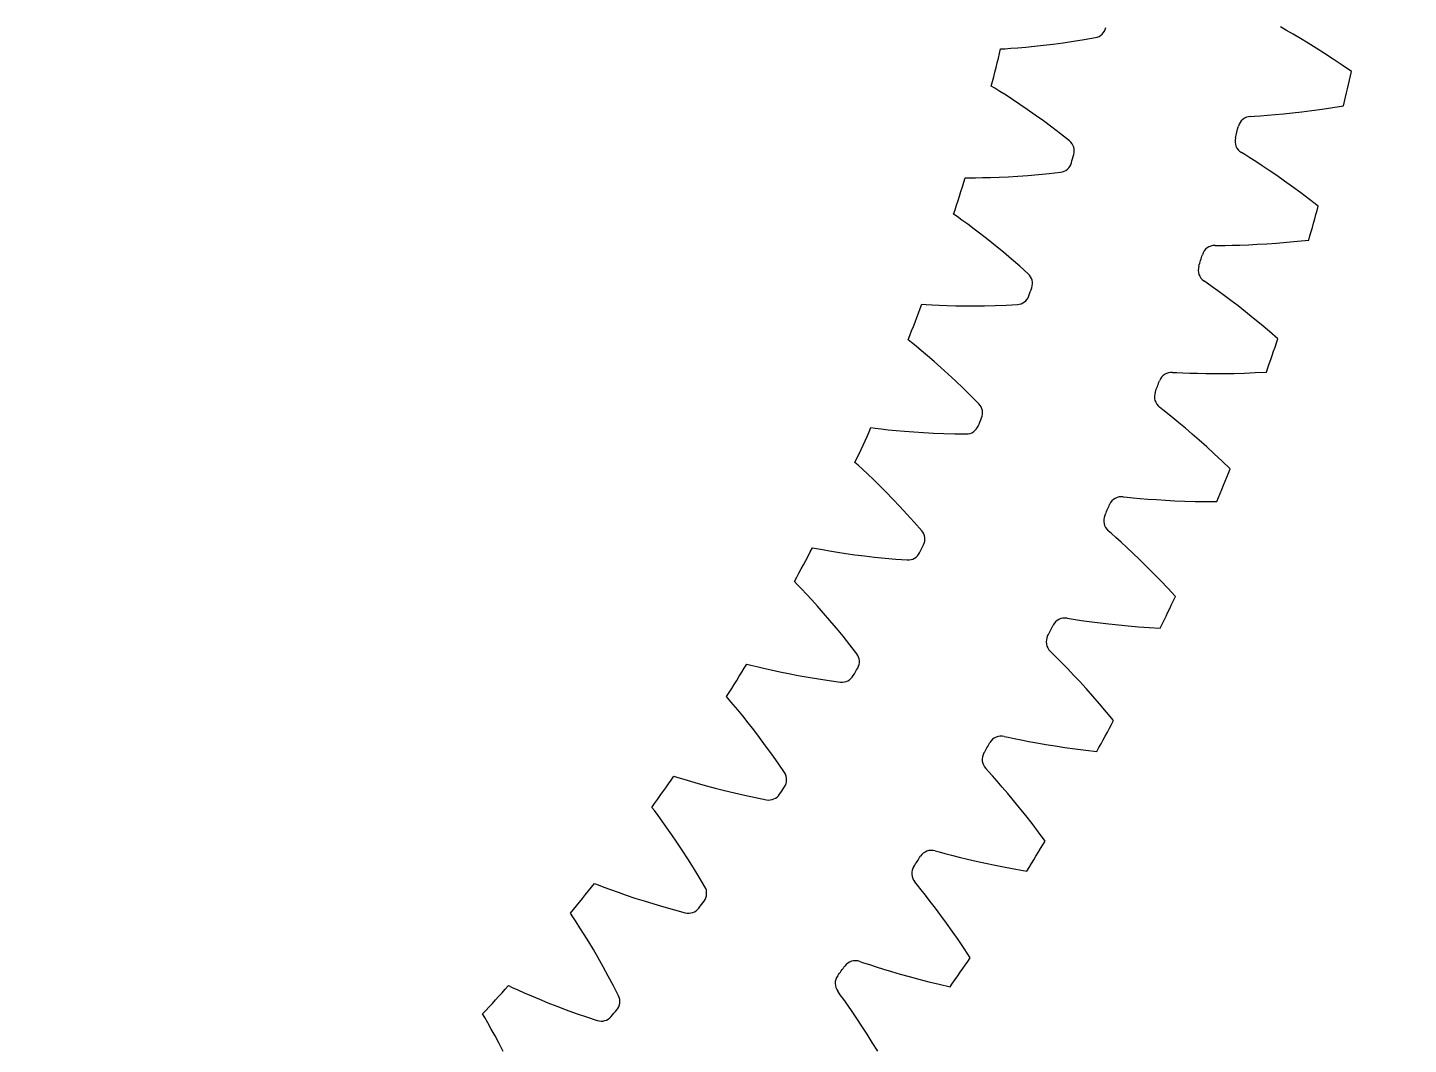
# Model space of a CAD drawing. Header units: millimetres. Extents: x -82 to 82, y -82 to 82.
# Drawn here: x 7.16 to 39, y -34.71 to -11.28 of the extents above; entities that cross this region are included whole.
import ezdxf

# ---------------------------------------------------------------- set-up
doc = ezdxf.new("R2010")
doc.units = ezdxf.units.MM

msp = doc.modelspace()

# ---------------------------------------------------------------- linework, layer by layer
at = {"layer": 'outer'}
msp.add_circle((0, 0), 82.428227, dxfattribs=at)
at = {"layer": 'thin_ring_external'}
for p, q in [((36.188757, -11.340977), (36.047957, -11.261586)), ((36.344203, -11.430634), (36.188757, -11.340977)), ((36.51138, -11.529381), (36.344203, -11.430634)), ((36.688406, -11.636536), (36.51138, -11.529381)), ((36.873936, -11.751669), (36.688406, -11.636536)), ((37.066951, -11.87449), (36.873936, -11.751669)), ((37.266643, -12.004798), (37.066951, -11.87449)), ((37.472351, -12.14245), (37.266643, -12.004798)), ((37.683518, -12.287343), (37.472351, -12.14245)), ((35.357096, -13.324425), (35.451508, -13.317455)), ((35.451508, -13.317455), (35.589194, -13.308675)), ((35.589194, -13.308675), (35.750409, -13.296968)), ((35.750409, -13.296968), (35.929251, -13.282226)), ((35.929251, -13.282226), (36.122582, -13.264271)), ((36.122582, -13.264271), (36.328408, -13.242914)), ((36.328408, -13.242914), (36.545329, -13.217973)), ((36.545329, -13.217973), (36.772301, -13.189273)), ((36.772301, -13.189273), (37.008506, -13.156652)), ((37.008506, -13.156652), (37.253286, -13.119957)), ((37.253286, -13.119957), (37.506094, -13.079043)), ((35.22708, -14.203701), (35.147365, -14.152636)), ((35.343992, -14.276954), (35.22708, -14.203701)), ((35.480205, -14.363981), (35.343992, -14.276954)), ((35.630475, -14.462065), (35.480205, -14.363981)), ((35.791959, -14.569871), (35.630475, -14.462065)), ((35.962813, -14.686616), (35.791959, -14.569871)), ((36.141719, -14.811794), (35.962813, -14.686616)), ((36.327675, -14.945061), (36.141719, -14.811794)), ((36.519885, -15.086172), (36.327675, -14.945061)), ((36.717698, -15.234947), (36.519885, -15.086172)), ((36.920563, -15.391253), (36.717698, -15.234947)), ((35.961044, -16.241617), (36.198688, -16.222057)), ((36.198688, -16.222057), (36.445117, -16.198902)), ((36.445117, -16.198902), (36.699795, -16.171977)), ((34.540543, -16.298603), (34.635196, -16.296844)), ((34.635196, -16.296844), (34.773156, -16.295663)), ((34.773156, -16.295663), (34.934772, -16.292854)), ((34.934772, -16.292854), (35.114154, -16.287986)), ((35.114154, -16.287986), (35.308181, -16.280709)), ((35.308181, -16.280709), (35.51487, -16.270723)), ((35.51487, -16.270723), (35.732836, -16.25777)), ((35.732836, -16.25777), (35.961044, -16.241617)), ((34.362287, -17.169382), (34.285506, -17.114003)), ((34.474986, -17.248963), (34.362287, -17.169382)), ((34.606198, -17.343362), (34.474986, -17.248963)), ((34.750837, -17.449575), (34.606198, -17.343362)), ((34.906137, -17.566113), (34.750837, -17.449575)), ((35.0703, -17.692093), (34.906137, -17.566113)), ((35.242039, -17.826937), (35.0703, -17.692093)), ((35.420371, -17.970245), (35.242039, -17.826937)), ((35.604516, -18.12173), (35.420371, -17.970245)), ((35.793832, -18.281176), (35.604516, -18.12173)), ((35.987779, -18.44842), (35.793832, -18.281176)), ((33.561389, -19.223282), (33.655995, -19.226741)), ((33.655995, -19.226741), (33.79381, -19.233161)), ((33.79381, -19.233161), (33.955336, -19.239259)), ((33.955336, -19.239259), (34.134714, -19.244281)), ((34.134714, -19.244281), (34.328847, -19.247703)), ((34.328847, -19.247703), (34.535773, -19.249119)), ((34.535773, -19.249119), (34.754121, -19.248192)), ((34.754121, -19.248192), (34.982872, -19.244635)), ((34.982872, -19.244635), (35.221233, -19.238197)), ((35.221233, -19.238197), (35.468564, -19.228652)), ((35.468564, -19.228652), (35.724338, -19.215797)), ((33.335435, -20.082919), (33.261821, -20.023394)), ((33.443579, -20.168588), (33.335435, -20.082919)), ((33.569391, -20.270071), (33.443579, -20.168588)), ((33.707959, -20.384092), (33.569391, -20.270071)), ((33.856604, -20.509008), (33.707959, -20.384092)), ((34.013578, -20.643839), (33.856604, -20.509008)), ((34.177627, -20.787939), (34.013578, -20.643839)), ((34.347794, -20.940854), (34.177627, -20.787939)), ((34.523314, -21.102253), (34.347794, -20.940854)), ((34.70356, -21.271886), (34.523314, -21.102253)), ((34.887998, -21.44956), (34.70356, -21.271886)), ((32.422608, -22.089581), (32.51688, -22.098246)), ((32.51688, -22.098246), (32.654132, -22.112248)), ((32.654132, -22.112248), (32.815076, -22.127235)), ((32.815076, -22.127235), (32.993905, -22.142131)), ((32.993905, -22.142131), (33.187555, -22.156242)), ((33.187555, -22.156242), (33.394089, -22.169055)), ((33.394089, -22.169055), (33.612157, -22.180158)), ((33.612157, -22.180158), (33.840756, -22.189208)), ((33.840756, -22.189208), (34.079109, -22.19591)), ((34.079109, -22.19591), (34.326591, -22.200005)), ((34.326591, -22.200005), (34.582685, -22.201259)), ((32.149641, -22.935465), (32.079418, -22.871976)), ((32.252902, -23.026962), (32.149641, -22.935465)), ((32.372932, -23.135222), (32.252902, -23.026962)), ((32.505009, -23.256702), (32.372932, -23.135222)), ((32.646546, -23.389617), (32.505009, -23.256702)), ((32.795854, -23.532891), (32.646546, -23.389617)), ((32.951717, -23.685809), (32.795854, -23.532891)), ((33.113201, -23.847866), (32.951717, -23.685809)), ((33.279564, -24.018689), (33.113201, -23.847866)), ((33.450191, -24.197994), (33.279564, -24.018689)), ((33.624562, -24.385558), (33.450191, -24.197994)), ((31.127658, -24.888795), (31.221309, -24.90264)), ((31.221309, -24.90264), (31.357582, -24.924182)), ((31.357582, -24.924182), (31.517456, -24.948012)), ((31.517456, -24.948012), (31.695193, -24.972736)), ((31.695193, -24.972736), (31.887771, -24.997494)), ((31.887771, -24.997494), (32.093285, -25.021665)), ((32.093285, -25.021665), (32.310411, -25.044764)), ((32.310411, -25.044764), (32.538165, -25.066393)), ((32.538165, -25.066393), (32.775787, -25.086215)), ((32.775787, -25.086215), (33.022667, -25.103937)), ((33.022667, -25.103937), (33.278302, -25.119297)), ((30.808508, -25.718357), (30.741889, -25.651096)), ((30.906571, -25.815403), (30.808508, -25.718357)), ((31.020456, -25.930111), (30.906571, -25.815403)), ((31.14564, -26.058683), (31.020456, -25.930111)), ((31.27964, -26.199193), (31.14564, -26.058683)), ((31.420829, -26.350475), (31.27964, -26.199193)), ((31.568031, -26.511747), (31.420829, -26.350475)), ((31.720343, -26.682453), (31.568031, -26.511747)), ((31.877043, -26.862181), (31.720343, -26.682453)), ((32.037533, -27.050613), (31.877043, -26.862181)), ((32.201307, -27.247498), (32.037533, -27.050613)), ((29.680472, -27.612422), (29.773218, -27.631405)), ((29.773218, -27.631405), (29.908097, -27.660421)), ((29.908097, -27.660421), (30.066416, -27.693022)), ((30.066416, -27.693022), (30.242521, -27.7275)), ((30.242521, -27.7275), (30.433443, -27.762829)), ((30.433443, -27.762829), (30.637314, -27.798284)), ((30.637314, -27.798284), (30.852837, -27.833309)), ((30.852837, -27.833309), (31.079053, -27.867452)), ((31.079053, -27.867452), (31.315223, -27.900334)), ((31.315223, -27.900334), (31.560751, -27.931629)), ((31.560751, -27.931629), (31.815153, -27.961049)), ((29.316108, -28.423144), (29.253295, -28.352314)), ((29.408676, -28.525444), (29.316108, -28.423144)), ((29.516069, -28.646251), (29.408676, -28.525444)), ((29.63398, -28.781524), (29.516069, -28.646251)), ((29.760037, -28.929203), (29.63398, -28.781524)), ((29.892677, -29.088032), (29.760037, -28.929203)), ((30.030771, -29.257168), (29.892677, -29.088032)), ((30.173448, -29.436006), (30.030771, -29.257168)), ((30.32001, -29.624094), (30.173448, -29.436006)), ((30.469876, -29.821081), (30.32001, -29.624094)), ((30.622555, -30.026689), (30.469876, -29.821081)), ((28.085445, -30.252191), (28.177005, -30.276254)), ((28.177005, -30.276254), (28.310081, -30.312657)), ((28.310081, -30.312657), (28.466363, -30.35393)), ((28.466363, -30.35393), (28.640301, -30.398057)), ((28.640301, -30.398057), (28.828987, -30.443849)), ((28.828987, -30.443849), (29.030595, -30.490482)), ((29.030595, -30.490482), (29.243861, -30.537326)), ((29.243861, -30.537326), (29.467854, -30.583879)), ((29.467854, -30.583879), (29.701853, -30.629721)), ((29.701853, -30.629721), (29.945285, -30.674494)), ((29.945285, -30.674494), (30.197679, -30.717883)), ((27.676973, -31.04161), (27.618158, -30.967428)), ((27.763765, -31.148854), (27.676973, -31.04161)), ((27.86434, -31.275394), (27.763765, -31.148854)), ((27.974621, -31.416957), (27.86434, -31.275394)), ((28.09235, -31.571356), (27.974621, -31.416957)), ((28.21604, -31.737251), (28.09235, -31.571356)), ((28.344607, -31.913737), (28.21604, -31.737251)), ((28.477215, -32.100163), (28.344607, -31.913737)), ((28.613193, -32.296039), (28.477215, -32.100163)), ((28.75198, -32.500982), (28.613193, -32.296039)), ((28.893101, -32.714689), (28.75198, -32.500982)), ((26.347421, -32.800086), (26.437516, -32.829156)), ((26.437516, -32.829156), (26.568385, -32.872834)), ((26.568385, -32.872834), (26.722156, -32.922654)), ((26.722156, -32.922654), (26.893399, -32.976295)), ((26.893399, -32.976295), (27.079276, -33.032413)), ((27.079276, -33.032413), (27.278009, -33.09008)), ((27.278009, -33.09008), (27.488371, -33.148602)), ((27.488371, -33.148602), (27.709459, -33.207423)), ((27.709459, -33.207423), (27.940577, -33.266086)), ((27.940577, -33.266086), (28.181173, -33.324201)), ((28.181173, -33.324201), (28.430794, -33.381429)), ((25.896082, -33.565804), (25.841443, -33.488494)), ((25.976835, -33.677667), (25.896082, -33.565804)), ((26.070286, -33.809555), (25.976835, -33.677667)), ((26.172601, -33.956977), (26.070286, -33.809555)), ((26.281646, -34.117627), (26.172601, -33.956977)), ((26.396009, -34.290084), (26.281646, -34.117627)), ((26.514658, -34.473385), (26.396009, -34.290084)), ((26.636796, -34.666833), (26.514658, -34.473385)), ((26.761777, -34.869902), (26.636796, -34.666833))]:
    msp.add_line(p, q, dxfattribs=at)
for centre, radius, start, end in [((-19, 0), 58, 346.967674, 347.769168), ((35.368961, -13.62419), 0.3, 92.266607, 165.932071), ((-19, 0), 55.75, 345.646876, 345.932071), ((35.300472, -13.894647), 0.3, 165.646876, 239.312341), ((-19, 0), 58, 343.80978, 344.611273), ((-19, 0), 55.75, 342.488981, 342.774177), ((34.535877, -16.598567), 0.3, 89.108712, 162.774177), ((34.452593, -16.86484), 0.3, 162.488981, 236.154446), ((-19, 0), 58, 340.651885, 341.453378), ((-19, 0), 55.75, 339.331087, 339.616282), ((33.540205, -19.522534), 0.3, 85.950817, 159.616282), ((33.44238, -19.783815), 0.3, 159.331087, 232.996551), ((-19, 0), 58, 337.49399, 338.295483), ((-19, 0), 55.75, 336.173192, 336.458387), ((32.384971, -22.387211), 0.3, 82.792922, 156.458387), ((32.272901, -22.642707), 0.3, 156.173192, 229.838657), ((-19, 0), 58, 334.336096, 335.137589), ((-19, 0), 55.75, 333.015297, 333.300492), ((31.073683, -25.1839), 0.3, 79.635028, 153.300492), ((30.947708, -25.432833), 0.3, 153.015297, 226.680762), ((-19, 0), 58, 331.178201, 331.979694), ((29.610322, -27.904105), 0.3, 76.477133, 150.142598), ((29.470825, -28.145721), 0.3, 149.857402, 223.522867), ((-19, 0), 55.75, 329.857402, 330.142598), ((27.999333, -30.539567), 0.3, 73.319238, 146.984703), ((-19, 0), 58, 328.020306, 328.821799), ((-19, 0), 55.75, 326.699508, 326.984703), ((27.846738, -30.773132), 0.3, 146.699508, 220.364972), ((26.245609, -33.082281), 0.3, 70.161343, 143.826808), ((-19, 0), 58, 324.862411, 325.663904), ((-19, 0), 55.75, 323.541613, 323.826808), ((26.080379, -33.307085), 0.3, 143.541613, 217.207078)]:
    msp.add_arc(centre, radius, start, end, dxfattribs=at)
at = {"layer": 'thin_ring_internal'}
for p, q in [((29.595678, -11.766908), (29.69121, -11.761656)), ((29.69121, -11.761656), (29.831153, -11.752831)), ((29.831153, -11.752831), (29.995056, -11.740828)), ((29.995056, -11.740828), (30.176928, -11.72547)), ((30.176928, -11.72547), (30.373589, -11.706523)), ((30.373589, -11.706523), (30.583015, -11.683757)), ((30.583015, -11.683757), (30.803785, -11.656954)), ((30.803785, -11.656954), (31.034839, -11.625911)), ((31.034839, -11.625911), (31.275344, -11.590441)), ((31.275344, -11.590441), (31.524629, -11.550366)), ((31.524629, -11.550366), (31.781909, -11.50652)), ((29.461913, -12.673335), (29.380233, -12.623513)), ((29.58103, -12.747317), (29.461913, -12.673335)), ((29.719752, -12.835432), (29.58103, -12.747317)), ((29.872718, -12.935006), (29.719752, -12.835432)), ((30.037015, -13.044738), (29.872718, -12.935006)), ((30.210751, -13.163873), (30.037015, -13.044738)), ((30.392572, -13.291931), (30.210751, -13.163873)), ((30.581447, -13.42859), (30.392572, -13.291931)), ((30.776554, -13.573622), (30.581447, -13.42859)), ((30.977218, -13.726863), (30.776554, -13.573622)), ((31.183141, -13.887209), (30.977218, -13.726863)), ((30.46647, -14.663453), (30.717749, -14.638801)), ((30.717749, -14.638801), (30.97724, -14.610877)), ((28.779126, -14.736184), (28.8748, -14.736823)), ((28.8748, -14.736823), (29.015022, -14.73663)), ((29.015022, -14.73663), (29.179352, -14.73474)), ((29.179352, -14.73474), (29.361825, -14.730607)), ((29.361825, -14.730607), (29.55928, -14.723802)), ((29.55928, -14.723802), (29.76971, -14.713972)), ((29.76971, -14.713972), (29.991711, -14.700811)), ((29.991711, -14.700811), (30.224237, -14.684051)), ((30.224237, -14.684051), (30.46647, -14.663453)), ((28.589815, -15.632657), (28.511357, -15.577901)), ((28.704151, -15.713831), (28.589815, -15.632657)), ((28.837186, -15.81032), (28.704151, -15.713831)), ((28.983732, -15.919122), (28.837186, -15.81032)), ((29.140962, -16.038759), (28.983732, -15.919122)), ((29.307034, -16.168363), (29.140962, -16.038759)), ((29.480627, -16.307372), (29.307034, -16.168363)), ((29.660731, -16.455399), (29.480627, -16.307372)), ((29.84654, -16.612167), (29.660731, -16.455399)), ((30.037389, -16.77747), (29.84654, -16.612167)), ((30.233051, -16.950189), (30.037389, -16.77747)), ((27.781332, -17.64956), (27.876785, -17.656088)), ((27.876785, -17.656088), (28.016753, -17.664527)), ((28.016753, -17.664527), (28.180888, -17.672757)), ((28.180888, -17.672757), (28.363269, -17.679865)), ((28.363269, -17.679865), (28.560768, -17.685229)), ((28.560768, -17.685229), (28.771404, -17.688372)), ((28.771404, -17.688372), (28.993795, -17.688902)), ((28.993795, -17.688902), (29.226912, -17.686489)), ((29.226912, -17.686489), (29.469953, -17.680842)), ((29.469953, -17.680842), (29.722273, -17.671706)), ((29.722273, -17.671706), (29.982991, -17.659809)), ((27.537192, -18.532679), (27.462253, -18.473197)), ((27.646314, -18.620738), (27.537192, -18.532679)), ((27.773157, -18.725233), (27.646314, -18.620738)), ((27.912727, -18.84285), (27.773157, -18.725233)), ((28.062294, -18.97194), (27.912727, -18.84285)), ((28.220073, -19.111522), (28.062294, -18.97194)), ((28.384779, -19.260954), (28.220073, -19.111522)), ((28.555428, -19.419787), (28.384779, -19.260954)), ((28.731234, -19.587696), (28.555428, -19.419787)), ((28.911545, -19.764435), (28.731234, -19.587696)), ((29.096203, -19.948871), (28.911545, -19.764435)), ((26.60608, -20.495986), (26.700951, -20.508378)), ((26.700951, -20.508378), (26.840133, -20.525417)), ((26.840133, -20.525417), (27.00345, -20.543736)), ((27.00345, -20.543736), (27.185048, -20.562058)), ((27.185048, -20.562058), (27.381842, -20.57957)), ((27.381842, -20.57957), (27.591885, -20.595674)), ((27.591885, -20.595674), (27.813822, -20.609894)), ((27.813822, -20.609894), (28.046645, -20.621836)), ((28.046645, -20.621836), (28.289573, -20.631162)), ((28.289573, -20.631162), (28.541976, -20.637576)), ((28.541976, -20.637576), (28.802932, -20.641751)), ((26.308038, -21.362401), (26.236903, -21.298418)), ((26.411532, -21.45701), (26.308038, -21.362401)), ((26.531701, -21.569116), (26.411532, -21.45701)), ((26.663766, -21.695102), (26.531701, -21.569116)), ((26.805102, -21.833154), (26.663766, -21.695102)), ((26.953989, -21.982184), (26.805102, -21.833154)), ((27.109184, -22.141472), (26.953989, -21.982184)), ((27.269731, -22.31051), (27.109184, -22.141472)), ((27.434867, -22.488923), (27.269731, -22.31051)), ((27.603956, -22.676426), (27.434867, -22.488923)), ((27.77691, -22.871881), (27.603956, -22.676426)), ((25.257829, -23.264664), (25.351757, -23.282872)), ((25.351757, -23.282872), (25.489626, -23.308447)), ((25.489626, -23.308447), (25.651506, -23.336786)), ((25.651506, -23.336786), (25.831632, -23.366252)), ((25.831632, -23.366252), (26.026974, -23.395846)), ((26.026974, -23.395846), (26.235627, -23.424849)), ((26.235627, -23.424849), (26.456268, -23.452705)), ((26.456268, -23.452705), (26.687914, -23.478957)), ((26.687914, -23.478957), (26.929807, -23.50322)), ((26.929807, -23.50322), (27.181337, -23.52516)), ((27.181337, -23.52516), (27.441541, -23.545393)), ((24.907015, -24.111087), (24.839954, -24.042847)), ((25.004488, -24.211888), (24.907015, -24.111087)), ((25.117528, -24.331179), (25.004488, -24.211888)), ((25.241586, -24.465056), (25.117528, -24.331179)), ((25.374156, -24.611547), (25.241586, -24.465056)), ((25.513586, -24.769461), (25.374156, -24.611547)), ((25.658681, -24.938), (25.513586, -24.769461)), ((25.808518, -25.116601), (25.658681, -24.938)), ((25.962357, -25.304841), (25.808518, -25.116601)), ((26.119583, -25.502398), (25.962357, -25.304841)), ((26.280176, -25.708129), (26.119583, -25.502398)), ((23.741693, -25.94509), (23.834321, -25.969047)), ((23.834321, -25.969047), (23.970355, -26.003061)), ((23.970355, -26.003061), (24.130183, -26.041311)), ((24.130183, -26.041311), (24.308153, -26.08181)), ((24.308153, -26.08181), (24.501303, -26.123373)), ((24.501303, -26.123373), (24.707775, -26.165166)), ((24.707775, -26.165166), (24.926282, -26.206552)), ((24.926282, -26.206552), (25.155873, -26.247014)), ((25.155873, -26.247014), (25.395814, -26.286123)), ((25.395814, -26.286123), (25.645516, -26.323506)), ((25.645516, -26.323506), (25.903981, -26.359718)), ((23.339437, -26.768312), (23.276704, -26.696072)), ((23.430521, -26.874923), (23.339437, -26.768312)), ((23.536002, -27.000946), (23.430521, -26.874923)), ((23.651584, -27.142206), (23.536002, -27.000946)), ((23.774884, -27.29658), (23.651584, -27.142206)), ((23.904328, -27.462778), (23.774884, -27.29658)), ((24.038772, -27.63993), (23.904328, -27.462778)), ((24.17733, -27.827416), (24.038772, -27.63993)), ((24.319289, -28.02477), (24.17733, -27.827416)), ((24.464055, -28.231631), (24.319289, -28.02477)), ((24.611679, -28.446858), (24.464055, -28.231631)), ((22.063423, -28.527098), (22.154401, -28.556712)), ((22.154401, -28.556712), (22.288082, -28.599035)), ((22.288082, -28.599035), (22.445253, -28.647052)), ((22.445253, -28.647052), (22.620392, -28.69843)), ((22.620392, -28.69843), (22.810617, -28.751805)), ((22.810617, -28.751805), (23.014125, -28.80623)), ((23.014125, -28.80623), (23.229669, -28.860988)), ((23.229669, -28.860988), (23.456334, -28.915508)), ((23.456334, -28.915508), (23.693412, -28.969313)), ((23.693412, -28.969313), (23.940339, -29.021997)), ((21.611252, -29.323995), (21.553085, -29.248031)), ((23.940339, -29.021997), (24.196085, -29.074052)), ((21.695599, -29.436011), (21.611252, -29.323995)), ((21.793123, -29.568289), (21.695599, -29.436011)), ((21.899789, -29.716396), (21.793123, -29.568289)), ((22.013352, -29.878068), (21.899789, -29.716396)), ((22.132319, -30.051919), (22.013352, -29.878068)), ((22.255602, -30.237012), (22.132319, -30.051919)), ((22.382356, -30.432672), (22.255602, -30.237012)), ((22.511896, -30.63839), (22.382356, -30.432672)), ((22.643653, -30.853772), (22.511896, -30.63839)), ((22.777747, -31.077678), (22.643653, -30.853772)), ((20.229385, -31.000893), (20.318367, -31.036051)), ((20.318367, -31.036051), (20.44919, -31.086524)), ((20.44919, -31.086524), (20.603106, -31.144125)), ((20.603106, -31.144125), (20.77475, -31.206188)), ((20.77475, -31.206188), (20.961329, -31.271172)), ((20.961329, -31.271172), (21.1611, -31.338021)), ((21.1611, -31.338021), (21.372865, -31.405945)), ((21.372865, -31.405945), (21.595743, -31.474315)), ((21.595743, -31.474315), (21.829059, -31.542613)), ((19.729014, -31.768443), (19.675634, -31.689042)), ((19.806306, -31.885438), (19.729014, -31.768443)), ((21.829059, -31.542613), (22.072275, -31.610398)), ((22.072275, -31.610398), (22.324331, -31.678098)), ((19.895501, -32.023469), (19.806306, -31.885438)), ((19.992847, -32.177862), (19.895501, -32.023469)), ((20.096242, -32.346219), (19.992847, -32.177862)), ((20.204282, -32.527063), (20.096242, -32.346219)), ((20.315936, -32.719395), (20.204282, -32.527063)), ((20.430404, -32.922486), (20.315936, -32.719395)), ((20.547035, -33.135789), (20.430404, -32.922486)), ((18.246536, -33.357091), (18.333186, -33.39766)), ((18.333186, -33.39766), (18.460653, -33.456091)), ((20.665283, -33.358873), (20.547035, -33.135789)), ((20.785339, -33.59061), (20.665283, -33.358873)), ((18.460653, -33.456091), (18.610732, -33.523058)), ((18.610732, -33.523058), (18.77823, -33.59557)), ((18.77823, -33.59557), (18.960454, -33.671916)), ((18.960454, -33.671916), (19.155731, -33.750937)), ((17.699863, -34.092382), (17.651472, -34.009845)), ((19.155731, -33.750937), (19.362912, -33.831769)), ((19.362912, -33.831769), (19.581159, -33.91373)), ((19.581159, -33.91373), (19.809828, -33.996261)), ((19.809828, -33.996261), (20.04841, -34.07889)), ((17.769806, -34.213914), (17.699863, -34.092382)), ((17.850335, -34.357173), (17.769806, -34.213914)), ((17.937992, -34.517266), (17.850335, -34.357173)), ((20.04841, -34.07889), (20.29582, -34.161979)), ((18.030827, -34.691669), (17.937992, -34.517266)), ((18.127528, -34.878821), (18.030827, -34.691669))]:
    msp.add_line(p, q, dxfattribs=at)
for centre, radius, start, end in [((31.725707, -11.211832), 0.3, 280.797558, 347.53638), ((-19, 0), 50, 345.376263, 346.388443), ((30.994212, -14.120244), 0.3, 344.228326, 50.967148), ((-19, 0), 52.25, 344.006968, 344.228326), ((30.939286, -14.313287), 0.3, 277.268146, 344.006968), ((-19, 0), 50, 341.846851, 342.859032), ((30.030134, -17.171152), 0.3, 340.698914, 47.437736), ((29.963429, -17.360447), 0.3, 273.738735, 340.477556), ((-19, 0), 52.25, 340.477556, 340.698914), ((-19, 0), 50, 338.317439, 339.32962), ((28.880068, -20.156923), 0.3, 337.169502, 43.908324), ((-19, 0), 52.25, 336.948145, 337.169502), ((-19, 0), 50, 334.788027, 335.800208), ((28.801836, -20.341753), 0.3, 270.209323, 336.948145), ((27.548377, -23.066233), 0.3, 333.640091, 40.378912), ((-19, 0), 52.25, 333.418733, 333.640091), ((-19, 0), 50, 331.258615, 332.270796), ((27.458915, -23.245896), 0.3, 266.679911, 333.418733), ((26.040112, -25.888044), 0.3, 330.110679, 36.849501), ((-19, 0), 50, 327.729204, 328.741385), ((-19, 0), 52.25, 329.889321, 330.110679), ((25.93976, -26.061859), 0.3, 263.150499, 329.889321), ((-19, 0), 50, 324.199792, 325.211973), ((24.360994, -28.611653), 0.3, 326.581267, 33.320089), ((24.250132, -28.778961), 0.3, 259.621088, 326.359909), ((-19, 0), 52.25, 326.359909, 326.581267), ((-19, 0), 50, 320.67038, 321.682561), ((22.517393, -31.226728), 0.3, 323.051855, 29.790677), ((-19, 0), 52.25, 322.830498, 323.051855), ((22.396442, -31.386894), 0.3, 256.091676, 322.830498), ((-19, 0), 50, 317.140968, 318.153149), ((20.516303, -33.72335), 0.3, 319.522444, 26.261265), ((-19, 0), 52.25, 319.301086, 319.522444), ((20.385721, -33.875766), 0.3, 252.562264, 319.301086)]:
    msp.add_arc(centre, radius, start, end, dxfattribs=at)

doc.saveas('drawing.dxf')
